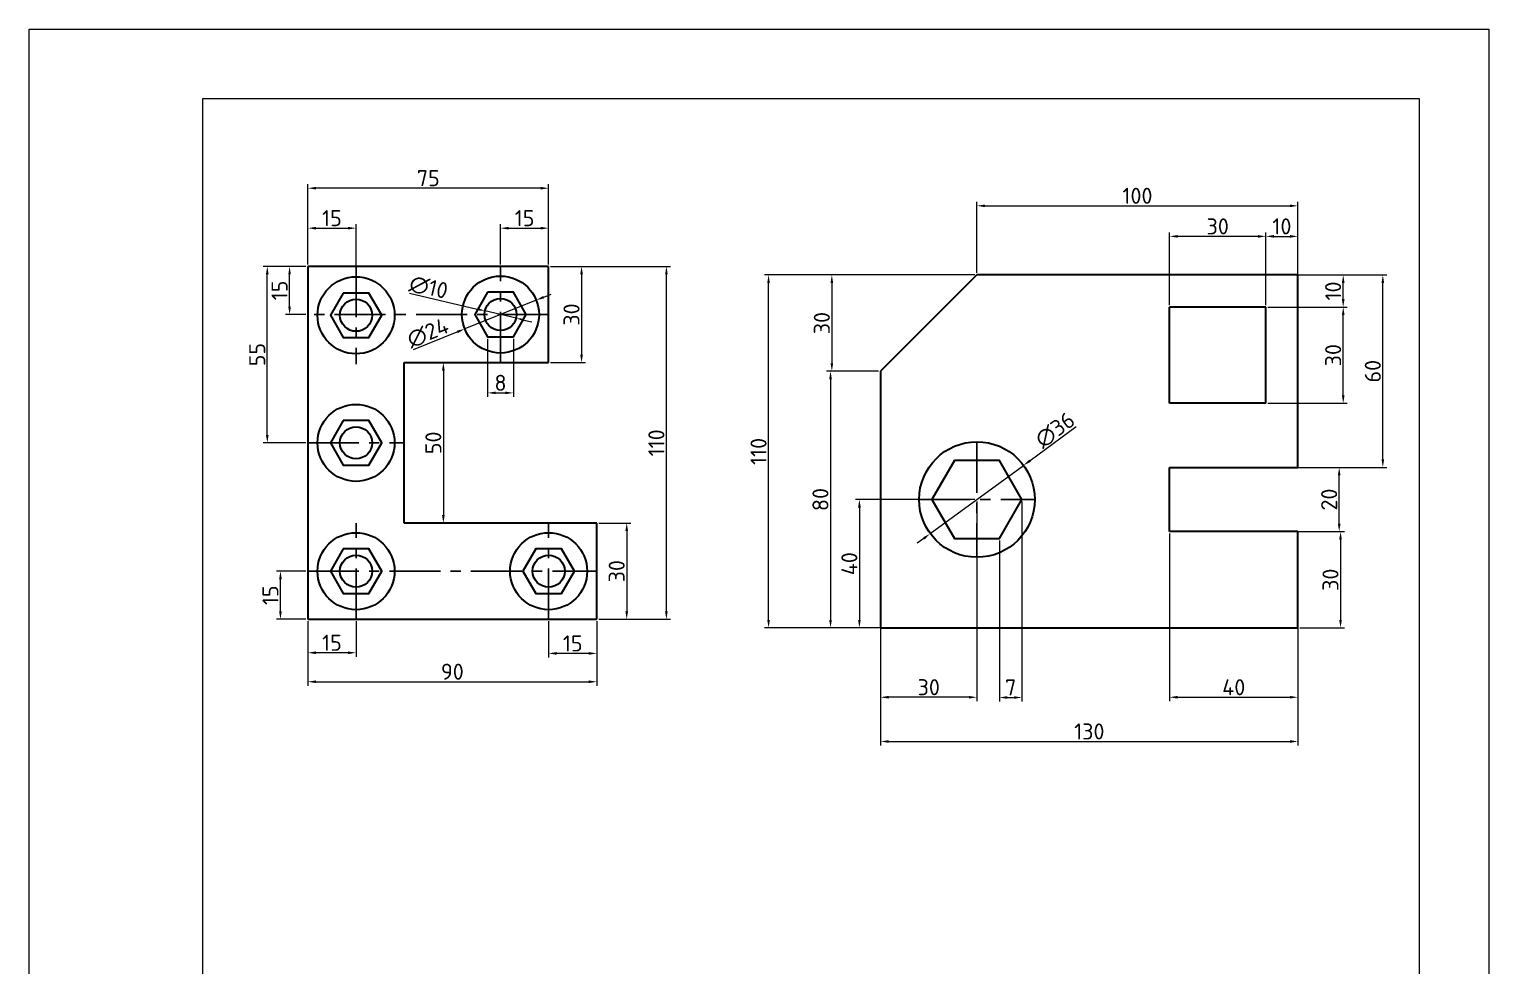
# Model space of a CAD drawing. Header units: millimetres. Extents: x 170 to 2467, y 1 to 695.
# Drawn here: x 2012.5 to 2467.1, y 403 to 695 of the extents above; entities that cross this region are included whole.
import ezdxf

# ---------------------------------------------------------------- set-up
doc = ezdxf.new("R2010")
doc.units = ezdxf.units.MM
doc.linetypes.add('CENTRO', pattern=[50.8, 31.75, -6.35, 6.35, -6.35])
for name, color, linetype, lineweight in [('Acotacion', 1, 'Continuous', 5), ('formato', 2, 'Continuous', 9), ('Linea Visible', 7, 'Continuous', 30)]:
    doc.layers.add(name, color=color, linetype=linetype, lineweight=lineweight)
doc.layers.add('Lineas de eje', color=3, linetype='CENTRO')
doc.styles.add('Estilo2', font='ISOCPEUR Regular.ttf')
doc.dimstyles.new('Medios 1-1', dxfattribs={"dimtxt": 5, "dimasz": 2.5, "dimexe": 1.25, "dimexo": 0.625, "dimtad": 1, "dimzin": 9, "dimtxsty": 'Estilo2', "dimcen": 2.5, "dimclrd": 256, "dimclre": 256, "dimclrt": 4, "dimadec": 0, "dimazin": 2, "dimtfac": 1, "dimtmove": 0, "dimatfit": 3, "dimfxl": 1, "dimlwd": -1, "dimlwe": -1, "dimarcsym": 1})

# ---------------------------------------------------------------- blocks, each defined once
blk = doc.blocks.new('*D79')
at = {"layer": 'Acotacion', "ltscale": 0.5, "transparency": 16777216}
for p, q in [((2368.33, 558.38), (2421.79, 558.38)), ((2420.54, 540.88), (2420.54, 555.88)), ((2368.33, 538.38), (2421.79, 538.38))]:
    blk.add_line(p, q, dxfattribs=at)
for points in [[(2420.12, 555.88), (2420.96, 555.88), (2420.54, 558.38)], [(2420.12, 540.88), (2420.96, 540.88), (2420.54, 538.38)]]:
    blk.add_solid(points, dxfattribs=at)
at = {"layer": 'Defpoints', "color": 0, "ltscale": 0.5, "transparency": 16777216}
for p in [(2367.7, 558.38), (2420.54, 558.38), (2367.7, 538.38)]:
    blk.add_point(p, dxfattribs=at)
at = {"layer": 'Acotacion', "color": 4, "ltscale": 0.5, "transparency": 16777216, "insert": (2417.41, 548.38), "char_height": 5, "attachment_point": 5, "rotation": 90, "style": 'Estilo2'}
blk.add_mtext('20', dxfattribs=at)
blk = doc.blocks.new('*D80')
at = {"layer": 'Acotacion', "ltscale": 0.5, "transparency": 16777216}
for p, q in [((2408.33, 618.38), (2435.38, 618.38)), ((2434.13, 560.88), (2434.13, 615.88)), ((2408.33, 558.38), (2435.38, 558.38))]:
    blk.add_line(p, q, dxfattribs=at)
for points in [[(2433.72, 615.88), (2434.55, 615.88), (2434.13, 618.38)], [(2433.72, 560.88), (2434.55, 560.88), (2434.13, 558.38)]]:
    blk.add_solid(points, dxfattribs=at)
at = {"layer": 'Defpoints', "color": 0, "ltscale": 0.5, "transparency": 16777216}
for p in [(2407.7, 618.38), (2434.13, 618.38), (2407.7, 558.38)]:
    blk.add_point(p, dxfattribs=at)
at = {"layer": 'Acotacion', "color": 4, "ltscale": 0.5, "transparency": 16777216, "insert": (2431.01, 588.38), "char_height": 5, "attachment_point": 5, "rotation": 90, "style": 'Estilo2'}
blk.add_mtext('60', dxfattribs=at)
blk = doc.blocks.new('*D81')
at = {"layer": 'Acotacion', "ltscale": 0.5, "transparency": 16777216}
for p, q in [((2408.33, 538.38), (2422.21, 538.38)), ((2420.96, 535.88), (2420.96, 510.88)), ((2408.33, 508.38), (2422.21, 508.38))]:
    blk.add_line(p, q, dxfattribs=at)
for points in [[(2420.54, 535.88), (2421.37, 535.88), (2420.96, 538.38)], [(2420.54, 510.88), (2421.37, 510.88), (2420.96, 508.38)]]:
    blk.add_solid(points, dxfattribs=at)
at = {"layer": 'Defpoints', "color": 0, "ltscale": 0.5, "transparency": 16777216}
for p in [(2407.7, 538.38), (2407.7, 508.38), (2420.96, 508.38)]:
    blk.add_point(p, dxfattribs=at)
at = {"layer": 'Acotacion', "color": 4, "ltscale": 0.5, "transparency": 16777216, "insert": (2417.83, 523.38), "char_height": 5, "attachment_point": 5, "rotation": 90, "style": 'Estilo2'}
blk.add_mtext('30', dxfattribs=at)
blk = doc.blocks.new('*D82')
at = {"layer": 'Acotacion', "ltscale": 0.5, "transparency": 16777216}
for p, q in [((2398.33, 608.38), (2423.04, 608.38)), ((2421.79, 580.88), (2421.79, 605.88)), ((2398.33, 578.38), (2423.04, 578.38))]:
    blk.add_line(p, q, dxfattribs=at)
for points in [[(2421.37, 605.88), (2422.21, 605.88), (2421.79, 608.38)], [(2421.37, 580.88), (2422.21, 580.88), (2421.79, 578.38)]]:
    blk.add_solid(points, dxfattribs=at)
at = {"layer": 'Defpoints', "color": 0, "ltscale": 0.5, "transparency": 16777216}
for p in [(2397.7, 608.38), (2421.79, 608.38), (2397.7, 578.38)]:
    blk.add_point(p, dxfattribs=at)
at = {"layer": 'Acotacion', "color": 4, "ltscale": 0.5, "transparency": 16777216, "insert": (2418.66, 593.38), "char_height": 5, "attachment_point": 5, "rotation": 90, "style": 'Estilo2'}
blk.add_mtext('30', dxfattribs=at)
blk = doc.blocks.new('*D83')
at = {"layer": 'Acotacion', "ltscale": 0.5, "transparency": 16777216}
for p, q in [((2307.08, 618.38), (2261.27, 618.38)), ((2262.52, 615.88), (2262.52, 590.88)), ((2277.08, 588.38), (2261.27, 588.38))]:
    blk.add_line(p, q, dxfattribs=at)
for points in [[(2262.1, 615.88), (2262.93, 615.88), (2262.52, 618.38)], [(2262.1, 590.88), (2262.93, 590.88), (2262.52, 588.38)]]:
    blk.add_solid(points, dxfattribs=at)
at = {"layer": 'Defpoints', "color": 0, "ltscale": 0.5, "transparency": 16777216}
for p in [(2307.7, 618.38), (2262.52, 588.38), (2277.7, 588.38)]:
    blk.add_point(p, dxfattribs=at)
at = {"layer": 'Acotacion', "color": 4, "ltscale": 0.5, "transparency": 16777216, "insert": (2259.39, 603.38), "char_height": 5, "attachment_point": 5, "rotation": 90, "style": 'Estilo2'}
blk.add_mtext('30', dxfattribs=at)
blk = doc.blocks.new('*D84')
at = {"layer": 'Acotacion', "ltscale": 0.5, "transparency": 16777216}
for p, q in [((2277.08, 588.38), (2260.85, 588.38)), ((2262.1, 585.88), (2262.1, 510.88)), ((2277.08, 508.38), (2260.85, 508.38))]:
    blk.add_line(p, q, dxfattribs=at)
for points in [[(2261.68, 585.88), (2262.52, 585.88), (2262.1, 588.38)], [(2261.68, 510.88), (2262.52, 510.88), (2262.1, 508.38)]]:
    blk.add_solid(points, dxfattribs=at)
at = {"layer": 'Defpoints', "color": 0, "ltscale": 0.5, "transparency": 16777216}
for p in [(2277.7, 588.38), (2262.1, 508.38), (2277.7, 508.38)]:
    blk.add_point(p, dxfattribs=at)
at = {"layer": 'Acotacion', "color": 4, "ltscale": 0.5, "transparency": 16777216, "insert": (2258.97, 548.38), "char_height": 5, "attachment_point": 5, "rotation": 90, "style": 'Estilo2'}
blk.add_mtext('80', dxfattribs=at)
blk = doc.blocks.new('*D85')
at = {"layer": 'Acotacion', "ltscale": 0.5, "transparency": 16777216}
for p, q in [((2307.08, 618.38), (2241.56, 618.38)), ((2242.81, 510.88), (2242.81, 615.88)), ((2277.08, 508.38), (2241.56, 508.38))]:
    blk.add_line(p, q, dxfattribs=at)
for points in [[(2242.39, 615.88), (2243.22, 615.88), (2242.81, 618.38)], [(2242.39, 510.88), (2243.22, 510.88), (2242.81, 508.38)]]:
    blk.add_solid(points, dxfattribs=at)
at = {"layer": 'Defpoints', "color": 0, "ltscale": 0.5, "transparency": 16777216}
for p in [(2242.81, 618.38), (2307.7, 618.38), (2277.7, 508.38)]:
    blk.add_point(p, dxfattribs=at)
at = {"layer": 'Acotacion', "color": 4, "ltscale": 0.5, "transparency": 16777216, "insert": (2239.68, 563.38), "char_height": 5, "attachment_point": 5, "rotation": 90, "style": 'Estilo2'}
blk.add_mtext('110', dxfattribs=at)
blk = doc.blocks.new('*D86')
at = {"layer": 'Acotacion', "ltscale": 0.5, "transparency": 16777216}
for p, q in [((2338.62, 571), (2324.25, 560.49)), ((2293.18, 537.76), (2322.23, 559.01)), ((2291.16, 536.28), (2289.14, 534.8))]:
    blk.add_line(p, q, dxfattribs=at)
for points in [[(2324, 560.82), (2324.5, 560.15), (2322.23, 559.01)], [(2290.91, 536.62), (2291.4, 535.94), (2293.18, 537.76)]]:
    blk.add_solid(points, dxfattribs=at)
at = {"layer": 'Defpoints', "color": 0, "ltscale": 0.5, "transparency": 16777216}
for p in [(2322.23, 559.01), (2293.18, 537.76)]:
    blk.add_point(p, dxfattribs=at)
at = {"layer": 'Acotacion', "color": 4, "ltscale": 0.5, "transparency": 16777216, "insert": (2332.04, 570.06), "char_height": 5, "attachment_point": 5, "rotation": 36.1871, "style": 'Estilo2'}
blk.add_mtext('∅36', dxfattribs=at)
blk = doc.blocks.new('*D87')
at = {"layer": 'Acotacion', "ltscale": 0.5, "transparency": 16777216}
for p, q in [((2398.33, 618.38), (2423.04, 618.38)), ((2421.79, 610.88), (2421.79, 615.88)), ((2398.33, 608.38), (2423.04, 608.38))]:
    blk.add_line(p, q, dxfattribs=at)
for points in [[(2421.37, 615.88), (2422.21, 615.88), (2421.79, 618.38)], [(2421.37, 610.88), (2422.21, 610.88), (2421.79, 608.38)]]:
    blk.add_solid(points, dxfattribs=at)
at = {"layer": 'Defpoints', "color": 0, "ltscale": 0.5, "transparency": 16777216}
for p in [(2397.7, 618.38), (2421.79, 618.38), (2397.7, 608.38)]:
    blk.add_point(p, dxfattribs=at)
at = {"layer": 'Acotacion', "color": 4, "ltscale": 0.5, "transparency": 16777216, "insert": (2418.66, 613.38), "char_height": 5, "attachment_point": 5, "rotation": 90, "style": 'Estilo2'}
blk.add_mtext('10', dxfattribs=at)
blk = doc.blocks.new('*D88')
at = {"layer": 'Acotacion', "ltscale": 0.5, "transparency": 16777216}
for p, q in [((2367.7, 609.01), (2367.7, 631.66)), ((2395.2, 630.41), (2370.2, 630.41)), ((2397.7, 609.01), (2397.7, 631.66))]:
    blk.add_line(p, q, dxfattribs=at)
for points in [[(2370.2, 630.83), (2370.2, 629.99), (2367.7, 630.41)], [(2395.2, 630.83), (2395.2, 629.99), (2397.7, 630.41)]]:
    blk.add_solid(points, dxfattribs=at)
at = {"layer": 'Defpoints', "color": 0, "ltscale": 0.5, "transparency": 16777216}
for p in [(2367.7, 630.41), (2367.7, 608.38), (2397.7, 608.38)]:
    blk.add_point(p, dxfattribs=at)
at = {"layer": 'Acotacion', "color": 4, "ltscale": 0.5, "transparency": 16777216, "insert": (2382.7, 633.53), "char_height": 5, "attachment_point": 5, "style": 'Estilo2'}
blk.add_mtext('30', dxfattribs=at)
blk = doc.blocks.new('*D89')
at = {"layer": 'Acotacion', "ltscale": 0.5, "transparency": 16777216}
for p, q in [((2397.7, 609.01), (2397.7, 631.66)), ((2400.2, 630.41), (2405.2, 630.41)), ((2407.7, 609.01), (2407.7, 631.66))]:
    blk.add_line(p, q, dxfattribs=at)
for points in [[(2400.2, 630.83), (2400.2, 629.99), (2397.7, 630.41)], [(2405.2, 630.83), (2405.2, 629.99), (2407.7, 630.41)]]:
    blk.add_solid(points, dxfattribs=at)
at = {"layer": 'Defpoints', "color": 0, "ltscale": 0.5, "transparency": 16777216}
for p in [(2407.7, 630.41), (2397.7, 608.38), (2407.7, 608.38)]:
    blk.add_point(p, dxfattribs=at)
at = {"layer": 'Acotacion', "color": 4, "ltscale": 0.5, "transparency": 16777216, "insert": (2402.7, 633.53), "char_height": 5, "attachment_point": 5, "style": 'Estilo2'}
blk.add_mtext('10', dxfattribs=at)
blk = doc.blocks.new('*D90')
at = {"layer": 'Acotacion', "ltscale": 0.5, "transparency": 16777216}
for p, q in [((2367.7, 537.76), (2367.7, 485.51)), ((2407.7, 537.76), (2407.7, 485.51)), ((2370.2, 486.76), (2405.2, 486.76))]:
    blk.add_line(p, q, dxfattribs=at)
for points in [[(2370.2, 487.17), (2370.2, 486.34), (2367.7, 486.76)], [(2405.2, 487.17), (2405.2, 486.34), (2407.7, 486.76)]]:
    blk.add_solid(points, dxfattribs=at)
at = {"layer": 'Defpoints', "color": 0, "ltscale": 0.5, "transparency": 16777216}
for p in [(2367.7, 538.38), (2407.7, 538.38), (2407.7, 486.76)]:
    blk.add_point(p, dxfattribs=at)
at = {"layer": 'Acotacion', "color": 4, "ltscale": 0.5, "transparency": 16777216, "insert": (2387.7, 489.88), "char_height": 5, "attachment_point": 5, "style": 'Estilo2'}
blk.add_mtext('40', dxfattribs=at)
blk = doc.blocks.new('*D91')
at = {"layer": 'Acotacion', "ltscale": 0.5, "transparency": 16777216}
for p, q in [((2277.7, 507.76), (2277.7, 471.71)), ((2407.7, 507.76), (2407.7, 471.71)), ((2280.2, 472.96), (2405.2, 472.96))]:
    blk.add_line(p, q, dxfattribs=at)
for points in [[(2280.2, 473.38), (2280.2, 472.55), (2277.7, 472.96)], [(2405.2, 473.38), (2405.2, 472.55), (2407.7, 472.96)]]:
    blk.add_solid(points, dxfattribs=at)
at = {"layer": 'Defpoints', "color": 0, "ltscale": 0.5, "transparency": 16777216}
for p in [(2277.7, 508.38), (2407.7, 508.38), (2407.7, 472.96)]:
    blk.add_point(p, dxfattribs=at)
at = {"layer": 'Acotacion', "color": 4, "ltscale": 0.5, "transparency": 16777216, "insert": (2342.7, 476.09), "char_height": 5, "attachment_point": 5, "style": 'Estilo2'}
blk.add_mtext('130', dxfattribs=at)
blk = doc.blocks.new('*D93')
at = {"layer": 'Acotacion', "ltscale": 0.5, "transparency": 16777216}
for p, q in [((2307.08, 548.38), (2269.85, 548.38)), ((2271.1, 545.88), (2271.1, 510.88)), ((2307.08, 508.38), (2269.85, 508.38))]:
    blk.add_line(p, q, dxfattribs=at)
for points in [[(2270.68, 545.88), (2271.52, 545.88), (2271.1, 548.38)], [(2270.68, 510.88), (2271.52, 510.88), (2271.1, 508.38)]]:
    blk.add_solid(points, dxfattribs=at)
at = {"layer": 'Defpoints', "color": 0, "ltscale": 0.5, "transparency": 16777216}
for p in [(2307.7, 548.38), (2271.1, 508.38), (2307.7, 508.38)]:
    blk.add_point(p, dxfattribs=at)
at = {"layer": 'Acotacion', "color": 4, "ltscale": 0.5, "transparency": 16777216, "insert": (2267.97, 528.38), "char_height": 5, "attachment_point": 5, "rotation": 90, "style": 'Estilo2'}
blk.add_mtext('40', dxfattribs=at)
blk = doc.blocks.new('*D94')
at = {"layer": 'Acotacion', "ltscale": 0.5, "transparency": 16777216}
for p, q in [((2277.7, 547.76), (2277.7, 485.51)), ((2307.7, 547.76), (2307.7, 485.51)), ((2305.2, 486.76), (2280.2, 486.76))]:
    blk.add_line(p, q, dxfattribs=at)
for points in [[(2280.2, 487.17), (2280.2, 486.34), (2277.7, 486.76)], [(2305.2, 487.17), (2305.2, 486.34), (2307.7, 486.76)]]:
    blk.add_solid(points, dxfattribs=at)
at = {"layer": 'Defpoints', "color": 0, "ltscale": 0.5, "transparency": 16777216}
for p in [(2277.7, 548.38), (2307.7, 548.38), (2277.7, 486.76)]:
    blk.add_point(p, dxfattribs=at)
at = {"layer": 'Acotacion', "color": 4, "ltscale": 0.5, "transparency": 16777216, "insert": (2292.7, 489.88), "char_height": 5, "attachment_point": 5, "style": 'Estilo2'}
blk.add_mtext('30', dxfattribs=at)
blk = doc.blocks.new('*D95')
at = {"layer": 'Acotacion', "ltscale": 0.5, "transparency": 16777216}
for p, q in [((2321.7, 547.76), (2321.7, 485.43)), ((2314.7, 535.63), (2314.7, 485.43)), ((2317.2, 486.68), (2319.2, 486.68))]:
    blk.add_line(p, q, dxfattribs=at)
for points in [[(2317.2, 487.09), (2317.2, 486.26), (2314.7, 486.68)], [(2319.2, 487.09), (2319.2, 486.26), (2321.7, 486.68)]]:
    blk.add_solid(points, dxfattribs=at)
at = {"layer": 'Defpoints', "color": 0, "ltscale": 0.5, "transparency": 16777216}
for p in [(2321.7, 548.38), (2314.7, 536.26), (2321.7, 486.68)]:
    blk.add_point(p, dxfattribs=at)
at = {"layer": 'Acotacion', "color": 4, "ltscale": 0.5, "transparency": 16777216, "insert": (2318.2, 489.8), "char_height": 5, "attachment_point": 5, "style": 'Estilo2'}
blk.add_mtext('7', dxfattribs=at)
blk = doc.blocks.new('*D96')
at = {"layer": 'Acotacion', "ltscale": 0.5, "transparency": 16777216}
for p, q in [((2307.7, 619.01), (2307.7, 641.19)), ((2407.7, 619.01), (2407.7, 641.19)), ((2310.2, 639.94), (2405.2, 639.94))]:
    blk.add_line(p, q, dxfattribs=at)
for points in [[(2310.2, 640.35), (2310.2, 639.52), (2307.7, 639.94)], [(2405.2, 640.35), (2405.2, 639.52), (2407.7, 639.94)]]:
    blk.add_solid(points, dxfattribs=at)
at = {"layer": 'Defpoints', "color": 0, "ltscale": 0.5, "transparency": 16777216}
for p in [(2407.7, 639.94), (2307.7, 618.38), (2407.7, 618.38)]:
    blk.add_point(p, dxfattribs=at)
at = {"layer": 'Acotacion', "color": 4, "ltscale": 0.5, "transparency": 16777216, "insert": (2357.7, 643.06), "char_height": 5, "attachment_point": 5, "style": 'Estilo2'}
blk.add_mtext('100', dxfattribs=at)
blk = doc.blocks.new('A$C13a3a0e6')
at = {"layer": 'Linea Visible', "ltscale": 0.5}
blk.add_lwpolyline([(-4, 6.93), (-8, 0), (-4, -6.93), (4, -6.93), (8, 0), (4, 6.93)], close=True, dxfattribs=at)
for radius in [12, 5]:
    blk.add_circle((0, 0), radius, dxfattribs=at)
blk = doc.blocks.new('*D161')
at = {"layer": 'Acotacion', "ltscale": 0.5, "transparency": 16777216}
for p, q in [((2129.93, 591.05), (2142.76, 591.05)), ((2141.51, 588.55), (2141.51, 543.55)), ((2129.93, 541.05), (2142.76, 541.05))]:
    blk.add_line(p, q, dxfattribs=at)
for points in [[(2141.09, 588.55), (2141.93, 588.55), (2141.51, 591.05)], [(2141.09, 543.55), (2141.93, 543.55), (2141.51, 541.05)]]:
    blk.add_solid(points, dxfattribs=at)
at = {"layer": 'Defpoints', "color": 0, "ltscale": 0.5, "transparency": 16777216}
for p in [(2129.31, 591.05), (2129.31, 541.05), (2141.51, 541.05)]:
    blk.add_point(p, dxfattribs=at)
at = {"layer": 'Acotacion', "color": 4, "ltscale": 0.5, "transparency": 16777216, "insert": (2138.39, 566.05), "char_height": 5, "attachment_point": 5, "rotation": 90, "style": 'Estilo2'}
blk.add_mtext('50', dxfattribs=at)
blk = doc.blocks.new('*D162')
at = {"layer": 'Acotacion', "ltscale": 0.5, "transparency": 16777216}
for p, q in [((2174.93, 621.05), (2185.81, 621.05)), ((2184.56, 618.55), (2184.56, 593.55)), ((2174.93, 591.05), (2185.81, 591.05))]:
    blk.add_line(p, q, dxfattribs=at)
for points in [[(2184.14, 618.55), (2184.98, 618.55), (2184.56, 621.05)], [(2184.14, 593.55), (2184.98, 593.55), (2184.56, 591.05)]]:
    blk.add_solid(points, dxfattribs=at)
at = {"layer": 'Defpoints', "color": 0, "ltscale": 0.5, "transparency": 16777216}
for p in [(2174.31, 621.05), (2174.31, 591.05), (2184.56, 591.05)]:
    blk.add_point(p, dxfattribs=at)
at = {"layer": 'Acotacion', "color": 4, "ltscale": 0.5, "transparency": 16777216, "insert": (2181.43, 606.05), "char_height": 5, "attachment_point": 5, "rotation": 90, "style": 'Estilo2'}
blk.add_mtext('30', dxfattribs=at)
blk = doc.blocks.new('*D163')
at = {"layer": 'Acotacion', "ltscale": 0.5, "transparency": 16777216}
for p, q in [((2189.93, 541.05), (2199.87, 541.05)), ((2198.62, 538.55), (2198.62, 513.55)), ((2189.93, 511.05), (2199.87, 511.05))]:
    blk.add_line(p, q, dxfattribs=at)
for points in [[(2198.21, 538.55), (2199.04, 538.55), (2198.62, 541.05)], [(2198.21, 513.55), (2199.04, 513.55), (2198.62, 511.05)]]:
    blk.add_solid(points, dxfattribs=at)
at = {"layer": 'Defpoints', "color": 0, "ltscale": 0.5, "transparency": 16777216}
for p in [(2189.31, 541.05), (2189.31, 511.05), (2198.62, 511.05)]:
    blk.add_point(p, dxfattribs=at)
at = {"layer": 'Acotacion', "color": 4, "ltscale": 0.5, "transparency": 16777216, "insert": (2195.5, 526.05), "char_height": 5, "attachment_point": 5, "rotation": 90, "style": 'Estilo2'}
blk.add_mtext('30', dxfattribs=at)
blk = doc.blocks.new('*D164')
at = {"layer": 'Acotacion', "ltscale": 0.5, "transparency": 16777216}
for p, q in [((2174.93, 621.05), (2212.23, 621.05)), ((2210.98, 513.55), (2210.98, 618.55)), ((2189.93, 511.05), (2212.23, 511.05))]:
    blk.add_line(p, q, dxfattribs=at)
for points in [[(2210.57, 618.55), (2211.4, 618.55), (2210.98, 621.05)], [(2210.57, 513.55), (2211.4, 513.55), (2210.98, 511.05)]]:
    blk.add_solid(points, dxfattribs=at)
at = {"layer": 'Defpoints', "color": 0, "ltscale": 0.5, "transparency": 16777216}
for p in [(2174.31, 621.05), (2210.98, 621.05), (2189.31, 511.05)]:
    blk.add_point(p, dxfattribs=at)
at = {"layer": 'Acotacion', "color": 4, "ltscale": 0.5, "transparency": 16777216, "insert": (2207.86, 566.05), "char_height": 5, "attachment_point": 5, "rotation": 90, "style": 'Estilo2'}
blk.add_mtext('110', dxfattribs=at)
blk = doc.blocks.new('*D165')
at = {"layer": 'Acotacion', "ltscale": 0.5, "transparency": 16777216}
for p, q in [((2174.31, 510.43), (2174.31, 499.17)), ((2189.31, 510.43), (2189.31, 499.17)), ((2186.81, 500.42), (2176.81, 500.42))]:
    blk.add_line(p, q, dxfattribs=at)
for points in [[(2176.81, 500.84), (2176.81, 500), (2174.31, 500.42)], [(2186.81, 500.84), (2186.81, 500), (2189.31, 500.42)]]:
    blk.add_solid(points, dxfattribs=at)
at = {"layer": 'Defpoints', "color": 0, "ltscale": 0.5, "transparency": 16777216}
for p in [(2174.31, 511.05), (2189.31, 511.05), (2174.31, 500.42)]:
    blk.add_point(p, dxfattribs=at)
at = {"layer": 'Acotacion', "color": 4, "ltscale": 0.5, "transparency": 16777216, "insert": (2181.81, 503.54), "char_height": 5, "attachment_point": 5, "style": 'Estilo2'}
blk.add_mtext('15', dxfattribs=at)
blk = doc.blocks.new('*D166')
at = {"layer": 'Acotacion', "ltscale": 0.5, "transparency": 16777216}
for p, q in [((2099.31, 510.43), (2099.31, 499.38)), ((2114.31, 510.43), (2114.31, 499.38)), ((2111.81, 500.63), (2101.81, 500.63))]:
    blk.add_line(p, q, dxfattribs=at)
for points in [[(2101.81, 501.04), (2101.81, 500.21), (2099.31, 500.63)], [(2111.81, 501.04), (2111.81, 500.21), (2114.31, 500.63)]]:
    blk.add_solid(points, dxfattribs=at)
at = {"layer": 'Defpoints', "color": 0, "ltscale": 0.5, "transparency": 16777216}
for p in [(2099.31, 511.05), (2114.31, 511.05), (2099.31, 500.63)]:
    blk.add_point(p, dxfattribs=at)
at = {"layer": 'Acotacion', "color": 4, "ltscale": 0.5, "transparency": 16777216, "insert": (2106.81, 503.75), "char_height": 5, "attachment_point": 5, "style": 'Estilo2'}
blk.add_mtext('15', dxfattribs=at)
blk = doc.blocks.new('*D167')
at = {"layer": 'Acotacion', "ltscale": 0.5, "transparency": 16777216}
for p, q in [((2099.31, 510.43), (2099.31, 490.34)), ((2189.31, 510.43), (2189.31, 490.34)), ((2101.81, 491.59), (2186.81, 491.59))]:
    blk.add_line(p, q, dxfattribs=at)
for points in [[(2101.81, 492.01), (2101.81, 491.18), (2099.31, 491.59)], [(2186.81, 492.01), (2186.81, 491.18), (2189.31, 491.59)]]:
    blk.add_solid(points, dxfattribs=at)
at = {"layer": 'Defpoints', "color": 0, "ltscale": 0.5, "transparency": 16777216}
for p in [(2099.31, 511.05), (2189.31, 511.05), (2189.31, 491.59)]:
    blk.add_point(p, dxfattribs=at)
at = {"layer": 'Acotacion', "color": 4, "ltscale": 0.5, "transparency": 16777216, "insert": (2144.31, 494.72), "char_height": 5, "attachment_point": 5, "style": 'Estilo2'}
blk.add_mtext('90', dxfattribs=at)
blk = doc.blocks.new('*D168')
at = {"layer": 'Acotacion', "ltscale": 0.5, "transparency": 16777216}
for p, q in [((2098.68, 526.05), (2089.52, 526.05)), ((2090.77, 513.55), (2090.77, 523.55)), ((2098.68, 511.05), (2089.52, 511.05))]:
    blk.add_line(p, q, dxfattribs=at)
for points in [[(2090.35, 523.55), (2091.19, 523.55), (2090.77, 526.05)], [(2090.35, 513.55), (2091.19, 513.55), (2090.77, 511.05)]]:
    blk.add_solid(points, dxfattribs=at)
at = {"layer": 'Defpoints', "color": 0, "ltscale": 0.5, "transparency": 16777216}
for p in [(2090.77, 526.05), (2099.31, 526.05), (2099.31, 511.05)]:
    blk.add_point(p, dxfattribs=at)
at = {"layer": 'Acotacion', "color": 4, "ltscale": 0.5, "transparency": 16777216, "insert": (2087.64, 518.55), "char_height": 5, "attachment_point": 5, "rotation": 90, "style": 'Estilo2'}
blk.add_mtext('15', dxfattribs=at)
blk = doc.blocks.new('*D169')
at = {"layer": 'Acotacion', "ltscale": 0.5, "transparency": 16777216}
for p, q in [((2098.68, 621.05), (2085.42, 621.05)), ((2086.67, 568.55), (2086.67, 618.55)), ((2098.68, 566.05), (2085.42, 566.05))]:
    blk.add_line(p, q, dxfattribs=at)
for points in [[(2086.25, 618.55), (2087.09, 618.55), (2086.67, 621.05)], [(2086.25, 568.55), (2087.09, 568.55), (2086.67, 566.05)]]:
    blk.add_solid(points, dxfattribs=at)
at = {"layer": 'Defpoints', "color": 0, "ltscale": 0.5, "transparency": 16777216}
for p in [(2086.67, 621.05), (2099.31, 621.05), (2099.31, 566.05)]:
    blk.add_point(p, dxfattribs=at)
at = {"layer": 'Acotacion', "color": 4, "ltscale": 0.5, "transparency": 16777216, "insert": (2083.55, 593.55), "char_height": 5, "attachment_point": 5, "rotation": 90, "style": 'Estilo2'}
blk.add_mtext('55', dxfattribs=at)
blk = doc.blocks.new('*D170')
at = {"layer": 'Acotacion', "ltscale": 0.5, "transparency": 16777216}
for p, q in [((2099.31, 621.68), (2099.31, 634.22)), ((2101.81, 632.97), (2111.81, 632.97)), ((2114.31, 618.44), (2114.31, 634.22))]:
    blk.add_line(p, q, dxfattribs=at)
for points in [[(2101.81, 633.38), (2101.81, 632.55), (2099.31, 632.97)], [(2111.81, 633.38), (2111.81, 632.55), (2114.31, 632.97)]]:
    blk.add_solid(points, dxfattribs=at)
at = {"layer": 'Defpoints', "color": 0, "ltscale": 0.5, "transparency": 16777216}
for p in [(2114.31, 632.97), (2099.31, 621.05), (2114.31, 617.81)]:
    blk.add_point(p, dxfattribs=at)
at = {"layer": 'Acotacion', "color": 4, "ltscale": 0.5, "transparency": 16777216, "insert": (2106.81, 636.09), "char_height": 5, "attachment_point": 5, "style": 'Estilo2'}
blk.add_mtext('15', dxfattribs=at)
blk = doc.blocks.new('*D171')
at = {"layer": 'Acotacion', "ltscale": 0.5, "transparency": 16777216}
for p, q in [((2159.31, 621.68), (2159.31, 634.22)), ((2161.81, 632.97), (2171.81, 632.97)), ((2174.31, 621.68), (2174.31, 634.22))]:
    blk.add_line(p, q, dxfattribs=at)
for points in [[(2161.81, 633.38), (2161.81, 632.55), (2159.31, 632.97)], [(2171.81, 633.38), (2171.81, 632.55), (2174.31, 632.97)]]:
    blk.add_solid(points, dxfattribs=at)
at = {"layer": 'Defpoints', "color": 0, "ltscale": 0.5, "transparency": 16777216}
for p in [(2174.31, 632.97), (2159.31, 621.05), (2174.31, 621.05)]:
    blk.add_point(p, dxfattribs=at)
at = {"layer": 'Acotacion', "color": 4, "ltscale": 0.5, "transparency": 16777216, "insert": (2166.81, 636.09), "char_height": 5, "attachment_point": 5, "style": 'Estilo2'}
blk.add_mtext('15', dxfattribs=at)
blk = doc.blocks.new('*D172')
at = {"layer": 'Acotacion', "ltscale": 0.5, "transparency": 16777216}
for p, q in [((2099.31, 621.68), (2099.31, 646.67)), ((2174.31, 621.68), (2174.31, 646.67)), ((2171.81, 645.42), (2101.81, 645.42))]:
    blk.add_line(p, q, dxfattribs=at)
for points in [[(2101.81, 645.84), (2101.81, 645.01), (2099.31, 645.42)], [(2171.81, 645.84), (2171.81, 645.01), (2174.31, 645.42)]]:
    blk.add_solid(points, dxfattribs=at)
at = {"layer": 'Defpoints', "color": 0, "ltscale": 0.5, "transparency": 16777216}
for p in [(2099.31, 645.42), (2099.31, 621.05), (2174.31, 621.05)]:
    blk.add_point(p, dxfattribs=at)
at = {"layer": 'Acotacion', "color": 4, "ltscale": 0.5, "transparency": 16777216, "insert": (2136.81, 648.55), "char_height": 5, "attachment_point": 5, "style": 'Estilo2'}
blk.add_mtext('75', dxfattribs=at)
blk = doc.blocks.new('*D173')
at = {"layer": 'Acotacion', "ltscale": 0.5, "transparency": 16777216}
for p, q in [((2098.68, 621.05), (2092.36, 621.05)), ((2093.61, 608.55), (2093.61, 618.55)), ((2098.68, 606.05), (2092.36, 606.05))]:
    blk.add_line(p, q, dxfattribs=at)
for points in [[(2093.2, 618.55), (2094.03, 618.55), (2093.61, 621.05)], [(2093.2, 608.55), (2094.03, 608.55), (2093.61, 606.05)]]:
    blk.add_solid(points, dxfattribs=at)
at = {"layer": 'Defpoints', "color": 0, "ltscale": 0.5, "transparency": 16777216}
for p in [(2093.61, 621.05), (2099.31, 621.05), (2099.31, 606.05)]:
    blk.add_point(p, dxfattribs=at)
at = {"layer": 'Acotacion', "color": 4, "ltscale": 0.5, "transparency": 16777216, "insert": (2090.49, 613.55), "char_height": 5, "attachment_point": 5, "rotation": 90, "style": 'Estilo2'}
blk.add_mtext('15', dxfattribs=at)
blk = doc.blocks.new('*D174')
at = {"layer": 'Acotacion', "ltscale": 0.5, "transparency": 16777216}
for p, q in [((2170.44, 610.54), (2148.18, 601.57)), ((2172.76, 611.47), (2175.08, 612.41)), ((2132.18, 595.12), (2145.86, 600.63))]:
    blk.add_line(p, q, dxfattribs=at)
for points in [[(2172.6, 611.86), (2172.91, 611.09), (2170.44, 610.54)], [(2145.7, 601.02), (2146.02, 600.25), (2148.18, 601.57)]]:
    blk.add_solid(points, dxfattribs=at)
at = {"layer": 'Defpoints', "color": 0, "ltscale": 0.5, "transparency": 16777216}
for p in [(2170.44, 610.54), (2148.18, 601.57)]:
    blk.add_point(p, dxfattribs=at)
at = {"layer": 'Acotacion', "color": 4, "ltscale": 0.5, "transparency": 16777216, "insert": (2136.69, 600.31), "char_height": 5, "attachment_point": 5, "rotation": 21.9474, "style": 'Estilo2'}
blk.add_mtext('∅24', dxfattribs=at)
blk = doc.blocks.new('*D177')
at = {"layer": 'Acotacion', "ltscale": 0.5, "transparency": 16777216}
for p, q in [((2130.96, 612.7), (2152.01, 607.76)), ((2164.18, 604.91), (2154.44, 607.19)), ((2166.61, 604.34), (2169.05, 603.77))]:
    blk.add_line(p, q, dxfattribs=at)
for points in [[(2152.1, 608.17), (2151.91, 607.36), (2154.44, 607.19)], [(2166.71, 604.75), (2166.52, 603.94), (2164.18, 604.91)]]:
    blk.add_solid(points, dxfattribs=at)
at = {"layer": 'Defpoints', "color": 0, "ltscale": 0.5, "transparency": 16777216}
for p in [(2154.44, 607.19), (2164.18, 604.91)]:
    blk.add_point(p, dxfattribs=at)
at = {"layer": 'Acotacion', "color": 4, "ltscale": 0.5, "transparency": 16777216, "insert": (2136.91, 614.51), "char_height": 5, "attachment_point": 5, "rotation": 346.8069, "style": 'Estilo2'}
blk.add_mtext('∅10', dxfattribs=at)
blk = doc.blocks.new('*D178')
at = {"layer": 'Acotacion', "ltscale": 0.5, "transparency": 16777216}
for p, q in [((2155.31, 598.5), (2155.31, 580.38)), ((2163.31, 598.5), (2163.31, 580.38)), ((2157.81, 581.63), (2160.81, 581.63))]:
    blk.add_line(p, q, dxfattribs=at)
for points in [[(2157.81, 582.05), (2157.81, 581.22), (2155.31, 581.63)], [(2160.81, 582.05), (2160.81, 581.22), (2163.31, 581.63)]]:
    blk.add_solid(points, dxfattribs=at)
at = {"layer": 'Defpoints', "color": 0, "ltscale": 0.5, "transparency": 16777216}
for p in [(2155.31, 599.12), (2163.31, 599.12), (2163.31, 581.63)]:
    blk.add_point(p, dxfattribs=at)
at = {"layer": 'Acotacion', "color": 4, "ltscale": 0.5, "transparency": 16777216, "insert": (2159.31, 584.76), "char_height": 5, "attachment_point": 5, "style": 'Estilo2'}
blk.add_mtext('8', dxfattribs=at)

msp = doc.modelspace()

# ---------------------------------------------------------------- linework, layer by layer
at = {"layer": 'formato'}
for p, q in [((2012.509, 694.996), (2467.141, 694.996)), ((2012.509, 52.016), (2012.509, 694.996)), ((2467.141, 694.996), (2467.141, 52.016)), ((2066.632, 673.347), (2445.492, 673.347)), ((2066.632, 73.665), (2066.632, 673.347)), ((2445.492, 673.347), (2445.492, 73.665))]:
    msp.add_line(p, q, dxfattribs=at)
at = {"layer": 'Linea Visible', "ltscale": 0.5}
for p, q in [((2174.309, 621.053), (2099.309, 621.053)), ((2099.309, 621.053), (2099.309, 511.053)), ((2174.309, 591.053), (2174.309, 621.053)), ((2307.704, 618.383), (2277.704, 588.383)), ((2407.704, 618.383), (2307.704, 618.383)), ((2407.704, 558.383), (2407.704, 618.383)), ((2367.704, 578.383), (2367.704, 608.383)), ((2397.704, 608.383), (2367.704, 608.383)), ((2397.704, 578.383), (2397.704, 608.383)), ((2129.309, 541.053), (2129.309, 591.053)), ((2129.309, 591.053), (2174.309, 591.053)), ((2277.704, 588.383), (2277.704, 508.383)), ((2397.704, 578.383), (2367.704, 578.383)), ((2367.704, 538.383), (2367.704, 558.383)), ((2367.704, 558.383), (2407.704, 558.383)), ((2189.309, 541.053), (2129.309, 541.053)), ((2189.309, 511.053), (2189.309, 541.053)), ((2407.704, 538.383), (2367.704, 538.383)), ((2407.704, 508.383), (2407.704, 538.383)), ((2099.309, 511.053), (2189.309, 511.053)), ((2277.704, 508.383), (2407.704, 508.383))]:
    msp.add_line(p, q, dxfattribs=at)
for points in [[(2155.309, 612.981), (2151.309, 606.053), (2155.309, 599.125), (2163.309, 599.125), (2167.309, 606.053), (2163.309, 612.981)], [(2300.704, 560.508), (2293.704, 548.383), (2300.704, 536.259), (2314.704, 536.259), (2321.704, 548.383), (2314.704, 560.508)]]:
    msp.add_lwpolyline(points, close=True, dxfattribs=at)
for centre, radius in [((2159.309, 606.053), 12), ((2159.309, 606.053), 5), ((2307.704, 548.383), 18)]:
    msp.add_circle(centre, radius, dxfattribs=at)
at = {"layer": 'Lineas de eje', "ltscale": 0.5}
for p, q in [((2114.309, 621.053), (2114.309, 590.576)), ((2159.309, 591.053), (2159.309, 621.053)), ((2174.309, 606.053), (2099.309, 606.053)), ((2099.309, 566.053), (2129.309, 566.053)), ((2307.704, 566.383), (2307.704, 530.383)), ((2289.704, 548.383), (2325.704, 548.383)), ((2099.309, 514.333), (2099.309, 544.333)), ((2114.309, 511.053), (2114.309, 541.053)), ((2174.309, 511.053), (2174.309, 541.053)), ((2099.309, 526.053), (2189.309, 526.053))]:
    msp.add_line(p, q, dxfattribs=at)

# ---------------------------------------------------------------- block references
for p in [(2114.309, 605.814), (2114.309, 566.053), (2114.309, 526.053)]:
    msp.add_blockref('A$C13a3a0e6', p, dxfattribs=at)
at = {"layer": 'Lineas de eje', "ltscale": 0.5, "rotation": 180}
msp.add_blockref('A$C13a3a0e6', (2174.309, 526.053), dxfattribs=at)

# ---------------------------------------------------------------- dimensions: what is measured, and where the dimension line sits
at = {"layer": 'Acotacion', "ltscale": 0.5}
for base, p1, p2, picture, middle in [((2099.309, 645.425), (2174.309, 621.053), (2099.309, 621.053), '*D172', (2136.809, 648.55)), ((2407.704, 639.936), (2307.704, 618.383), (2407.704, 618.383), '*D96', (2357.704, 643.061)), ((2114.309, 632.968), (2099.309, 621.053), (2114.309, 617.814), '*D170', (2106.809, 636.093)), ((2174.309, 632.968), (2159.309, 621.053), (2174.309, 621.053), '*D171', (2166.809, 636.093)), ((2367.704, 630.409), (2397.704, 608.383), (2367.704, 608.383), '*D88', (2382.704, 633.534)), ((2407.704, 630.409), (2397.704, 608.383), (2407.704, 608.383), '*D89', (2402.704, 633.534)), ((2163.309, 581.634), (2155.309, 599.125), (2163.309, 599.125), '*D178', (2159.309, 584.759)), ((2277.704, 486.757), (2307.704, 548.383), (2277.704, 548.383), '*D94', (2292.704, 489.882)), ((2321.704, 486.676), (2314.704, 536.259), (2321.704, 548.383), '*D95', (2318.204, 489.801)), ((2407.704, 486.757), (2367.704, 538.383), (2407.704, 538.383), '*D90', (2387.704, 489.882)), ((2099.309, 500.628), (2114.309, 511.053), (2099.309, 511.053), '*D166', (2106.809, 503.753)), ((2189.309, 491.594), (2099.309, 511.053), (2189.309, 511.053), '*D167', (2144.309, 494.719)), ((2174.309, 500.419), (2189.309, 511.053), (2174.309, 511.053), '*D165', (2181.809, 503.544)), ((2407.704, 472.962), (2277.704, 508.383), (2407.704, 508.383), '*D91', (2342.704, 476.087))]:
    dim = msp.add_linear_dim(base=base, p1=p1, p2=p2, dimstyle='Medios 1-1', dxfattribs=at)
    dim.commit()
    dim.dimension.update_dxf_attribs({"geometry": picture, "text_midpoint": middle})
for base, p1, p2, picture, middle in [((2086.671, 621.053), (2099.309, 566.053), (2099.309, 621.053), '*D169', (2086.671, 593.553)), ((2434.132, 618.383), (2407.704, 558.383), (2407.704, 618.383), '*D80', (2434.132, 588.383))]:
    dim = msp.add_linear_dim(base=base, p1=p1, p2=p2, angle=90, dimstyle='Medios 1-1', dxfattribs=at)
    dim.commit()
    dim.dimension.update_dxf_attribs({"geometry": picture, "text_midpoint": middle, "dimtype": 160})
for base, p1, p2, picture, middle in [((2093.615, 621.053), (2099.309, 606.053), (2099.309, 621.053), '*D173', (2090.49, 613.553)), ((2184.559, 591.053), (2174.309, 621.053), (2174.309, 591.053), '*D162', (2181.434, 606.053)), ((2210.984, 621.053), (2189.309, 511.053), (2174.309, 621.053), '*D164', (2207.859, 566.053)), ((2242.806, 618.383), (2277.704, 508.383), (2307.704, 618.383), '*D85', (2239.681, 563.383)), ((2262.517, 588.383), (2307.704, 618.383), (2277.704, 588.383), '*D83', (2259.392, 603.383)), ((2421.789, 618.383), (2397.704, 608.383), (2397.704, 618.383), '*D87', (2418.664, 613.383)), ((2421.789, 608.383), (2397.704, 578.383), (2397.704, 608.383), '*D82', (2418.664, 593.383)), ((2141.511, 541.053), (2129.309, 591.053), (2129.309, 541.053), '*D161', (2138.386, 566.053)), ((2262.1, 508.383), (2277.704, 588.383), (2277.704, 508.383), '*D84', (2258.975, 548.383)), ((2420.539, 558.383), (2367.704, 538.383), (2367.704, 558.383), '*D79', (2417.414, 548.383)), ((2271.1, 508.383), (2307.704, 548.383), (2307.704, 508.383), '*D93', (2267.975, 528.383)), ((2198.624, 511.053), (2189.309, 541.053), (2189.309, 511.053), '*D163', (2195.499, 526.053)), ((2420.955, 508.383), (2407.704, 538.383), (2407.704, 508.383), '*D81', (2417.83, 523.383)), ((2090.769, 526.053), (2099.309, 511.053), (2099.309, 526.053), '*D168', (2087.644, 518.553))]:
    dim = msp.add_linear_dim(base=base, p1=p1, p2=p2, angle=90, dimstyle='Medios 1-1', dxfattribs=at)
    dim.commit()
    dim.dimension.update_dxf_attribs({"geometry": picture, "text_midpoint": middle})
for p1, p2, picture, middle in [((2164.177, 604.912), (2154.441, 607.194), '*D177', (2136.194, 611.472)), ((2293.176, 537.756), (2322.232, 559.011), '*D86', (2333.882, 567.533))]:
    dim = msp.add_diameter_dim_2p(p1=p1, p2=p2, dimstyle='Medios 1-1', dxfattribs=at)
    dim.commit()
    dim.dimension.update_dxf_attribs({"geometry": picture, "text_midpoint": middle, "dimtype": 163})
dim = msp.add_diameter_dim_2p(p1=(2170.439, 610.538), p2=(2148.179, 601.568), dimstyle='Medios 1-1', dxfattribs=at)
dim.commit()
dim.dimension.update_dxf_attribs({"geometry": '*D174', "text_midpoint": (2136.692, 600.308)})

doc.saveas('drawing.dxf')
